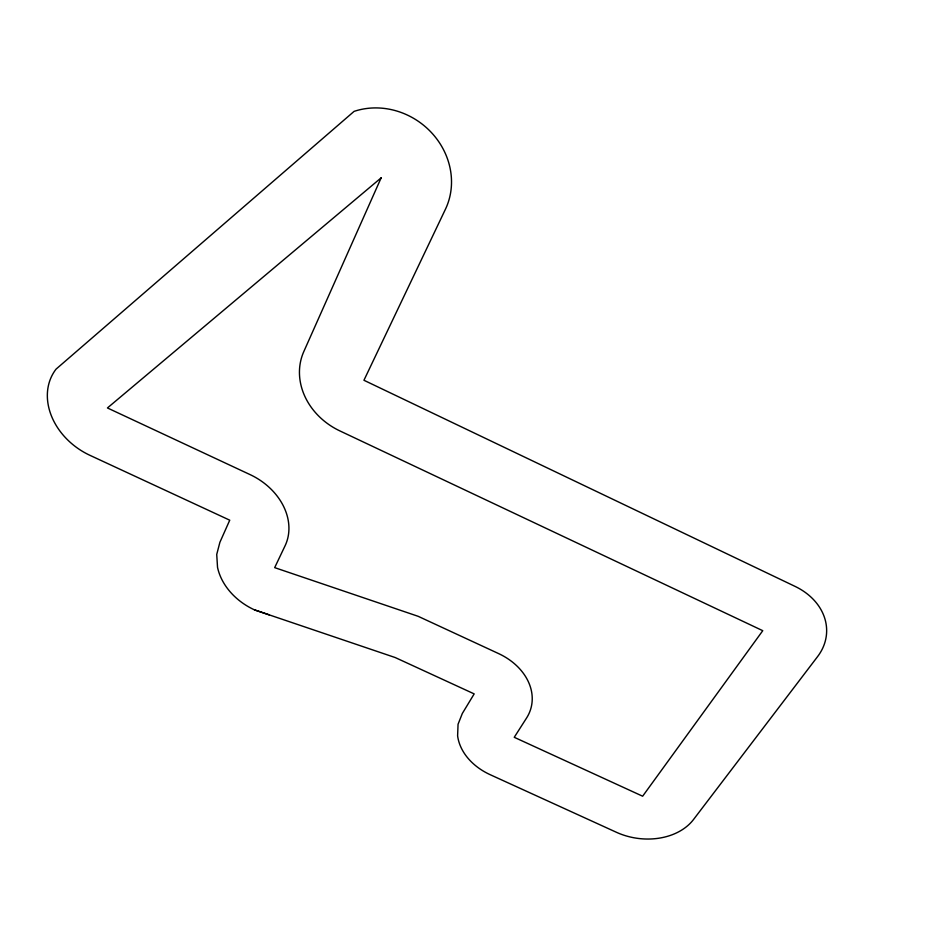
<?xml version="1.0" encoding="UTF-8"?>
<svg xmlns="http://www.w3.org/2000/svg" width="947" height="947" viewBox="0 0 947 947"><rect width="100%" height="100%" fill="white"/><g stroke="black" fill="none" stroke-linecap="round" stroke-linejoin="round"><path stroke-width="1.42" d="M269.22 614.863L254.53 609.892A60.17 47.764 23.7 0 1 217.526 567.324L216.733 554.421L219.893 542.3L229.742 520.187L89.882 455.294A63.923 51.079 33.6 0 1 56.051 369.141L354.083 111.379A72.102 66.101 37.2 0 1 431.43 132.568A72.102 66.101 37.2 0 1 445.433 209.251L363.944 380.268L794.947 586.335A63.437 50.605 2.4 0 1 817.592 656.591L693.5 819.546A57.862 43.266 8.3 0 1 616.461 832.306L490.321 774.753A57.814 44.225 12.7 0 1 457.614 735.831L458.052 724.266L462.325 713.47L474.175 693.891L395.219 657.549L254.53 609.892M381.156 177.835L303.786 351.621A66.408 57.353 25.4 0 0 339.831 430.885L762.761 630.69L642.646 796.214L514.245 737.299L526.568 718.015A58.477 45.456 14.4 0 0 498.572 653.572L418.148 616.308L274.677 567.632L285.047 545.851A61.188 48.901 26.4 0 0 250.067 474.601L107.437 407.956L381.156 177.835"/></g></svg>
